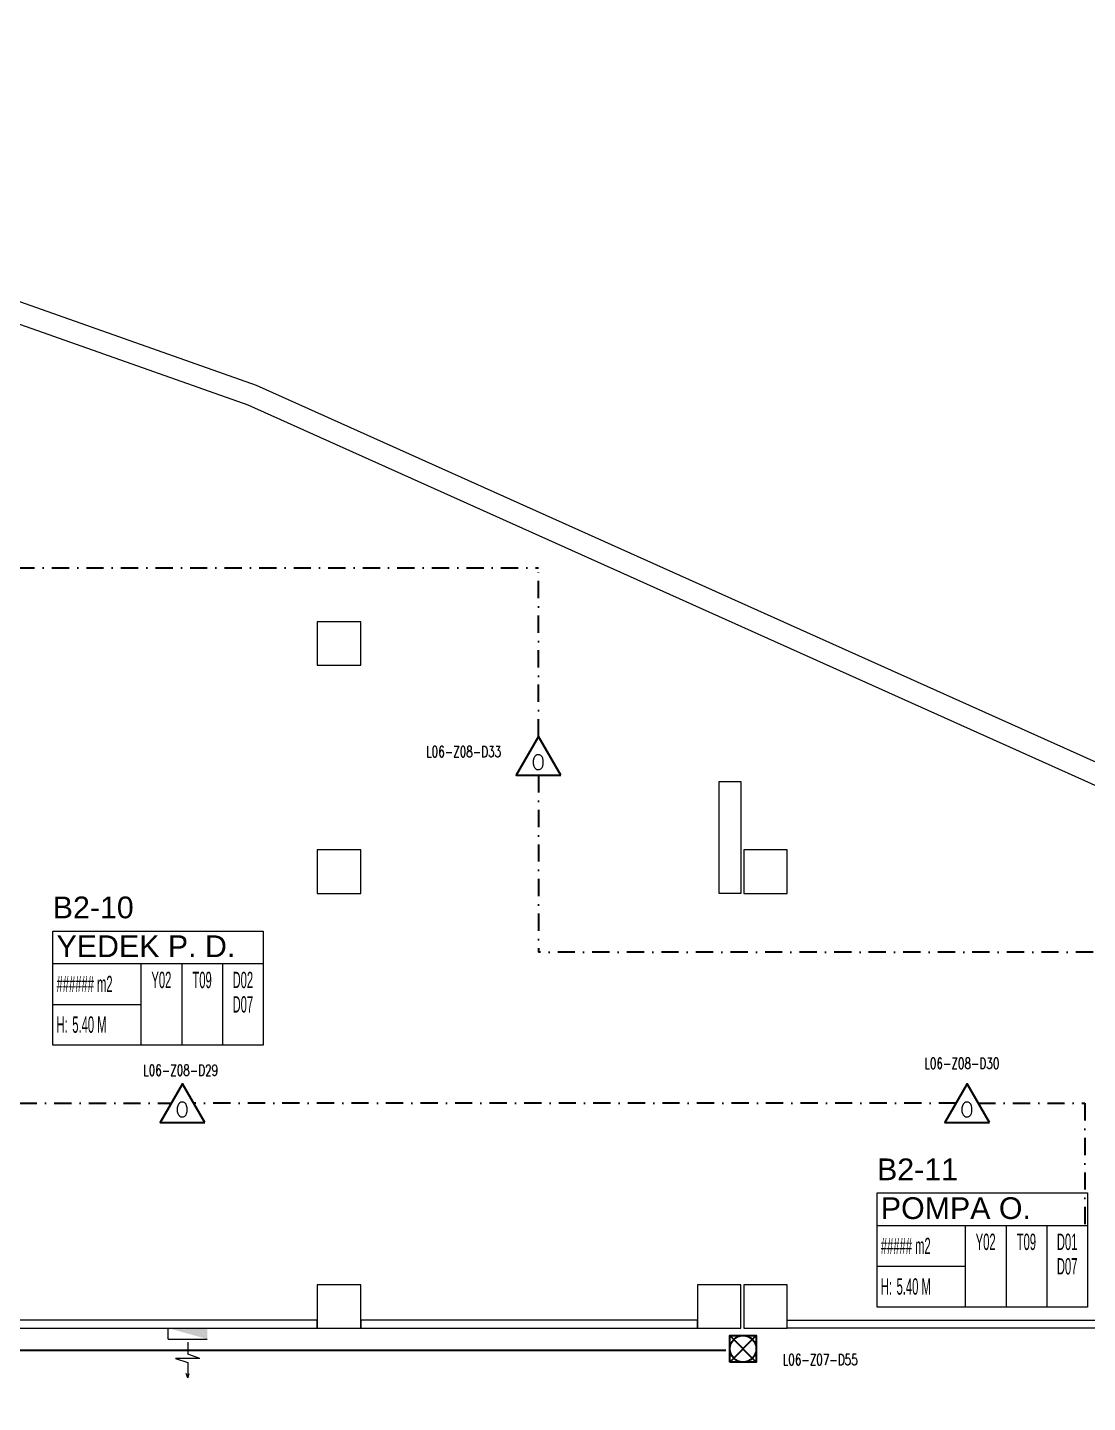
# Model space of a CAD drawing. Header units: metres. Extents: x -19121 to 152404, y -12107 to 29421.
# Drawn here: x 6206 to 8158, y 4663 to 7193 of the extents above; entities that cross this region are included whole.
import ezdxf
from ezdxf.enums import TextEntityAlignment as Align

# ---------------------------------------------------------------- set-up
doc = ezdxf.new("R2010")
doc.units = ezdxf.units.M
doc.header["$LTSCALE"] = 50
doc.header["$MEASUREMENT"] = 0
doc.linetypes.add('DASHDOT', pattern=[25.4, 12.7, -6.35, 0, -6.35])
doc.layers.get('0').update_dxf_attribs({"color": 9, "lineweight": 9})
for name, color, linetype, lineweight in [('00', 9, 'Continuous', 9), ('01', 9, 'Continuous', 9), ('21_mahal200', 9, 'Continuous', 9), ('32-ekipman', 9, 'Continuous', 9), ('E-DEDEKTÖR NUMARALARI', 20, 'Continuous', 30), ('E-DUVAR TİPİ FLAŞÖR', 7, 'Continuous', 30), ('E-KABLO', 7, 'Continuous', 30), ('E-OPTİK DUMAN DEDEKTÖRÜ', 7, 'Continuous', 30)]:
    doc.layers.add(name, color=color, linetype=linetype, lineweight=lineweight)
doc.styles.add('Arial', font='arial.ttf', dxfattribs={"height": 2.5})
doc.styles.add('E-YAZI', font='txttw.shx', dxfattribs={"height": 200})
doc.styles.add('MuuM_TEXT-STANDART', font='ARIALN.TTF')

# ---------------------------------------------------------------- blocks, each defined once
blk = doc.blocks.new('100_DUVAR TİPİ FLAŞÖR 085')
at = {"layer": 'E-DUVAR TİPİ FLAŞÖR', "color": 4}
blk.add_line((-1.22, 2.45), (1.22, 0), dxfattribs=at)
blk.add_lwpolyline([(-1.22, 0), (-1.22, 2.45), (1.22, 2.45), (1.22, 0)], close=True, dxfattribs=at)
blk.add_lwpolyline([(1.22, 2.45), (-1.22, 0)], dxfattribs=at)
blk.add_circle((0, 1.22), 1.22, dxfattribs=at)
blk = doc.blocks.new('100_OPTİK DUMAN DEDEKTÖRÜ 085')
at = {"layer": 'E-OPTİK DUMAN DEDEKTÖRÜ', "color": 4}
blk.add_lwpolyline([(2.06, 0), (0, 3.57), (-2.06, 0)], close=True, dxfattribs=at)
at = {"layer": 'E-OPTİK DUMAN DEDEKTÖRÜ', "color": 3, "style": 'E-YAZI'}
blk.add_text('O', height=1.36, dxfattribs=at).set_placement((-0.02, 1.2), align=Align.MIDDLE)
blk = doc.blocks.new('p-kolon_80x80')
blk.add_lwpolyline([(-40, -40), (40, -40), (40, 40), (-40, 40)], close=True)
blk = doc.blocks.new('2.bod.sitatik')
at = {"layer": '01'}
for points in [[(10945.1, -4163.6), (9032, -3217.5), (6612.7, -2131.8), (4752.4, -1474.9)], [(4764.2, -1436.6), (6627.6, -2094.7), (9049.1, -3181.3), (10964.6, -4128.6)]]:
    blk.add_lwpolyline(points, dxfattribs=at)
blk.add_lwpolyline([(7520, -3030), (7480, -3030), (7480, -2824), (7520, -2824)], close=True, dxfattribs=at)
for p in [(6780, -2570), (6780, -2990), (7565, -2990), (6780, -3790), (7480, -3790), (7565, -3790)]:
    blk.add_blockref('p-kolon_80x80', p, dxfattribs=at)
blk = doc.blocks.new('YD-72-20')
at = {"linetype": 'Continuous'}
for p, q in [((0, 0.714), (-0.028, 0.634)), ((0, 0.714), (0.028, 0.634)), ((0, 0.434), (0, 0.714)), ((-0.225, 0.355), (0.225, 0.355)), ((-0.225, 0.355), (0, 0.276)), ((0.225, 0.355), (0, 0.434)), ((0, 0.058), (0, 0.276)), ((0.36, 0), (-0.36, 0)), ((0.36, 0), (0.36, -0.2))]:
    blk.add_line(p, q, dxfattribs=at)
blk.add_solid([(0.36, -0.2), (-0.36, 0), (-0.36, -0.2)])
blk = doc.blocks.new('A$C29B32992')
at = {"xscale": 100, "yscale": 100, "zscale": 100, "rotation": 180}
blk.add_blockref('YD-72-20', (6501.4, -6110.1), dxfattribs=at)
blk = doc.blocks.new('0_roomno2')
blk.add_lwpolyline([(19.38, -10.5), (0, -10.5), (0, 0), (19.38, 0)], close=True)
for points in [[(0, -3), (19.38, -3)], [(8.12, -3), (8.12, -10.5)], [(11.88, -3), (11.88, -10.5)], [(15.62, -3), (15.62, -10.5)], [(0, -6.75), (8.12, -6.75)]]:
    blk.add_lwpolyline(points)
at = {"style": 'MuuM_TEXT-STANDART', "width": 0.6}
blk.add_text('H:', height=1.5, dxfattribs=at).set_placement((0.35, -8.61), align=Align.MIDDLE_LEFT)
at = {"style": 'Arial'}
blk.add_attdef('ODANO', (0, 1.17), '', height=2, dxfattribs=at)
blk.add_attdef('MEKANADI', text='', height=2, dxfattribs=at).set_placement((0.35, -3), align=Align.BOTTOM_LEFT)
at = {"style": 'MuuM_TEXT-STANDART', "width": 0.6}
for tag, p in [('YER01', (10, -4.5)), ('TAVAN01', (13.75, -4.5)), ('DUVAR01', (17.5, -4.5)), ('YER02', (10, -6.75)), ('TAVAN02', (13.75, -6.75)), ('DUVAR02', (17.5, -6.75)), ('YER03', (10, -9)), ('TAVAN03', (13.75, -9)), ('DUVAR03', (17.5, -9))]:
    blk.add_attdef(tag, text='', height=1.5, dxfattribs=at).set_placement(p, align=Align.MIDDLE_CENTER)
for tag, p in [('M2', (0.35, -4.88)), ('TEMIZTAVANYUKSEKLIGI', (1.8, -8.61))]:
    blk.add_attdef(tag, text='', height=1.5, dxfattribs=at).set_placement(p, align=Align.MIDDLE_LEFT)
blk = doc.blocks.new('2.bod.Mimari')
at = {"layer": '00'}
for points in [[(6740, -3815), (6140, -3815), (6140, -3830), (6740, -3830), (6740, -3815)], [(6820, -3830), (7440, -3830), (7440, -3815), (6820, -3815), (6820, -3830)]]:
    blk.add_lwpolyline(points, dxfattribs=at)
blk.add_lwpolyline([(8180, -3830), (7605, -3830), (7605, -3815), (8180, -3815)], close=True, dxfattribs=at)
at = {"layer": '21_mahal200'}
ref = blk.add_blockref('0_roomno2', (6252.96, -3099.14), dxfattribs=dict(at, xscale=20, yscale=20, zscale=20))
ref.add_attrib('ODANO', 'B2-10', (6252.96, -3075.74), dxfattribs={"layer": '0', "height": 40, "style": 'Arial'})
ref.add_attrib('MEKANADI', 'YEDEK P. D.', dxfattribs={"layer": '0', "height": 40, "style": 'Arial'}).set_placement((6259.96, -3159.14), align=Align.BOTTOM_LEFT)
ref.add_attrib('M2', '###### m2', dxfattribs={"layer": '0', "height": 30, "style": 'MuuM_TEXT-STANDART', "width": 0.6}).set_placement((6259.96, -3196.64), align=Align.MIDDLE_LEFT)
ref.add_attrib('TEMIZTAVANYUKSEKLIGI', '5.40 M', dxfattribs={"layer": '0', "height": 30, "style": 'MuuM_TEXT-STANDART', "width": 0.6}).set_placement((6288.96, -3271.3), align=Align.MIDDLE_LEFT)
ref.add_attrib('YER01', 'Y02', dxfattribs={"layer": '0', "height": 30, "style": 'MuuM_TEXT-STANDART', "width": 0.6}).set_placement((6452.96, -3189.14), align=Align.MIDDLE_CENTER)
ref.add_attrib('TAVAN01', 'T09', dxfattribs={"layer": '0', "height": 30, "style": 'MuuM_TEXT-STANDART', "width": 0.6}).set_placement((6527.96, -3189.14), align=Align.MIDDLE_CENTER)
ref.add_attrib('DUVAR01', 'D02', dxfattribs={"layer": '0', "height": 30, "style": 'MuuM_TEXT-STANDART', "width": 0.6}).set_placement((6602.96, -3189.14), align=Align.MIDDLE_CENTER)
ref.add_attrib('DUVAR02', 'D07', dxfattribs={"layer": '0', "height": 30, "style": 'MuuM_TEXT-STANDART', "width": 0.6}).set_placement((6602.96, -3234.14), align=Align.MIDDLE_CENTER)
ref = blk.add_blockref('0_roomno2', (7770.45, -3581.11), dxfattribs=dict(at, xscale=20, yscale=20, zscale=20))
ref.add_attrib('ODANO', 'B2-11', (7770.45, -3557.71), dxfattribs={"layer": '0', "height": 40, "style": 'Arial'})
ref.add_attrib('MEKANADI', 'POMPA O.', dxfattribs={"layer": '0', "height": 40, "style": 'Arial'}).set_placement((7777.45, -3641.11), align=Align.BOTTOM_LEFT)
ref.add_attrib('M2', '##### m2', dxfattribs={"layer": '0', "height": 30, "style": 'MuuM_TEXT-STANDART', "width": 0.6}).set_placement((7777.45, -3678.61), align=Align.MIDDLE_LEFT)
ref.add_attrib('TEMIZTAVANYUKSEKLIGI', '5.40 M', dxfattribs={"layer": '0', "height": 30, "style": 'MuuM_TEXT-STANDART', "width": 0.6}).set_placement((7806.45, -3753.27), align=Align.MIDDLE_LEFT)
ref.add_attrib('YER01', 'Y02', dxfattribs={"layer": '0', "height": 30, "style": 'MuuM_TEXT-STANDART', "width": 0.6}).set_placement((7970.45, -3671.11), align=Align.MIDDLE_CENTER)
ref.add_attrib('TAVAN01', 'T09', dxfattribs={"layer": '0', "height": 30, "style": 'MuuM_TEXT-STANDART', "width": 0.6}).set_placement((8045.45, -3671.11), align=Align.MIDDLE_CENTER)
ref.add_attrib('DUVAR01', 'D01', dxfattribs={"layer": '0', "height": 30, "style": 'MuuM_TEXT-STANDART', "width": 0.6}).set_placement((8120.45, -3671.11), align=Align.MIDDLE_CENTER)
ref.add_attrib('DUVAR02', 'D07', dxfattribs={"layer": '0', "height": 30, "style": 'MuuM_TEXT-STANDART', "width": 0.6}).set_placement((8120.45, -3716.11), align=Align.MIDDLE_CENTER)
at = {"layer": '32-ekipman'}
blk.add_blockref('A$C29B32992', (0, 2260.12), dxfattribs=at)

msp = doc.modelspace()

# ---------------------------------------------------------------- linework, layer by layer
at = {"layer": 'E-KABLO', "color": 6, "linetype": 'DASHDOT', "ltscale": 0.05}
for p, q in [((5806.15, 6198.85), (7147.19, 6198.85)), ((7147.19, 5888.81), (7147.19, 6198.85)), ((7147.19, 5817.5), (7147.19, 5492.22)), ((8550, 5492.22), (7147.19, 5492.22)), ((5619.76, 5213.87), (6471.17, 5213.87)), ((7915.76, 5213.87), (6512.34, 5213.87)), ((7956.93, 5213.87), (8153.04, 5213.87)), ((8153.04, 5213.87), (8153.04, 4981.55)), ((8651.93, 4981.55), (8153.04, 4981.55))]:
    msp.add_line(p, q, dxfattribs=at)
at = {"layer": 'E-KABLO', "color": 5, "linetype": 'Continuous', "ltscale": 0.05}
msp.add_line((5371.55, 4759.56), (7491.83, 4759.56), dxfattribs=at)

# ---------------------------------------------------------------- block references
for name in ['2.bod.sitatik', '2.bod.Mimari']:
    msp.add_blockref(name, (0, 8630))
at = {"layer": 'E-DUVAR TİPİ FLAŞÖR', "xscale": 20, "yscale": 20, "zscale": 20}
msp.add_blockref('100_DUVAR TİPİ FLAŞÖR 085', (7523.83, 4737.65), dxfattribs=at)
at = {"layer": 'E-OPTİK DUMAN DEDEKTÖRÜ', "xscale": 20, "yscale": 20, "zscale": 20}
for p in [(7147.19, 5817.5), (6491.75, 5178.22), (7936.34, 5178.22)]:
    msp.add_blockref('100_OPTİK DUMAN DEDEKTÖRÜ 085', p, dxfattribs=at)

# ---------------------------------------------------------------- texts
at = {"layer": 'E-DEDEKTÖR NUMARALARI', "style": 'E-YAZI', "width": 0.7}
for s, p in [('L06-Z08-D33', (6940.4, 5850.98)), ('L06-Z08-D30', (7857.61, 5277.31)), ('L06-Z08-D29', (6419.46, 5264.65)), ('L06-Z07-D55', (7596.9, 4732.18))]:
    msp.add_text(s, height=20, dxfattribs=at).set_placement(p)

doc.saveas('drawing.dxf')
